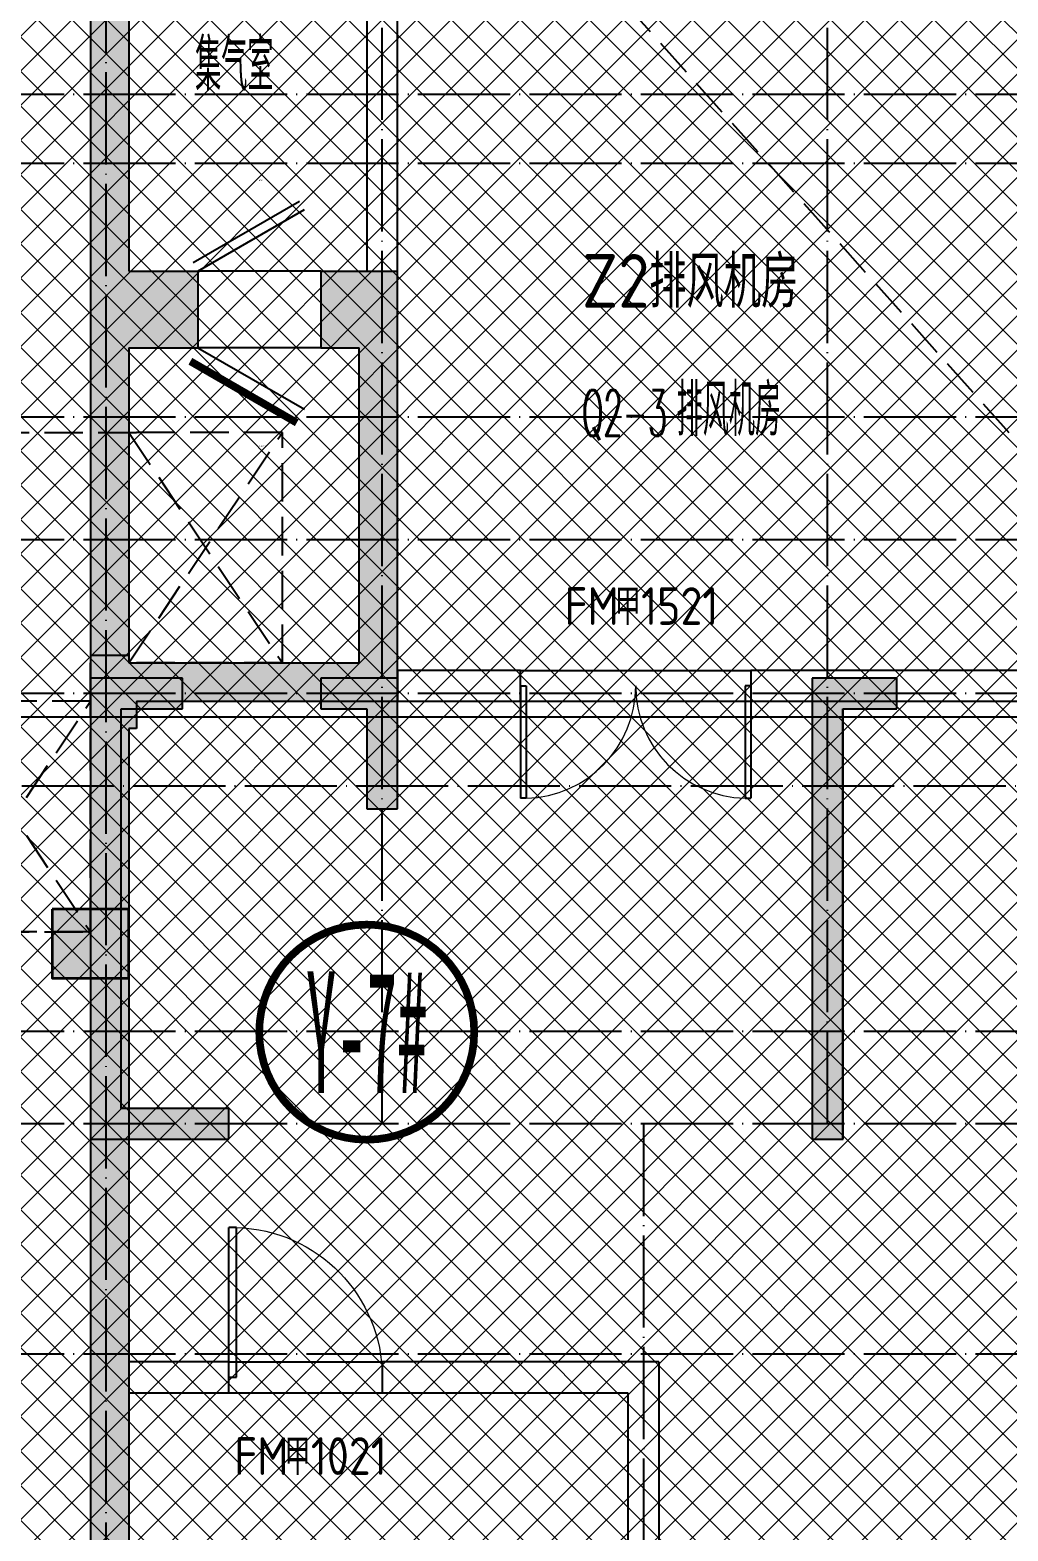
# Model space of a CAD drawing. Extents: x 27938 to 1507990, y 110129 to 923079.
# Drawn here: x 626212 to 632581, y 605583 to 615352 of the extents above; entities that cross this region are included whole.
import ezdxf
from ezdxf.enums import TextEntityAlignment as Align
from ezdxf.xclip import XClip

# ---------------------------------------------------------------- set-up
doc = ezdxf.new("R2010")
doc.units = 0
doc.header["$LTSCALE"] = 1000
doc.header["$MEASUREMENT"] = 0
doc.header["$XCLIPFRAME"] = 0
for name, pattern in [('__DASH', [0.35, 0.25, -0.1]), ('DASH', [0.35, 0.25, -0.1]), ('DOTE', [2.42, 2, -0.2, 0.02, -0.2])]:
    doc.linetypes.add(name, pattern=pattern)
for name, color, linetype in [('COLUMN', 9, 'Continuous'), ('DIM_IDEN', 67, 'Continuous'), ('DOOR_FIRE', 4, 'Continuous'), ('DOOR_FIRE_TEXT', 7, 'Continuous'), ('DOTE', 1, 'Continuous'), ('HS-A-墙-砖', 2, 'Continuous'), ('HS-A-墙-砼', 41, 'Continuous'), ('HS-A-留孔-顶板面', 3, 'DASH'), ('PUB_HATCH', 8, 'Continuous'), ('PUB_TEXT', 4, 'Continuous'), ('WINDOW', 4, 'Continuous'), ('WINDOW_TEXT', 7, 'Continuous'), ('建-文字', 7, 'Continuous')]:
    doc.layers.add(name, color=color, linetype=linetype)
doc.layers.add('填充', color=251, linetype='Continuous', lineweight=5)
doc.layers.add('砼柱', color=2, linetype='Continuous', lineweight=35)
doc.styles.add('_TCH_LABEL', font='simhei.ttf')
doc.styles.add('A-STANDARD', font='SIMPLEX.shx', dxfattribs={"width": 0.7, "height": 3, "bigfont": 'GBCBIG.shx'})
doc.styles.get("Standard").update_dxf_attribs({"font": 'gbenor.shx', "bigfont": 'gbcbig.shx'})

# ---------------------------------------------------------------- blocks, each defined once
blk = doc.blocks.new('GFDGFSDFGD')
at = {"layer": 'PUB_HATCH'}
for points in [[(421116.7, 373023.7), (420516.6, 373023.7), (420516.6, 370023.7), (421416.6, 370023.7), (421416.6, 370223.7), (420716.6, 370223.7), (420716.6, 372823.7), (421116.7, 372823.7)], [(422016.7, 373023.7), (422016.7, 372823.7), (422316.6, 372823.7), (422316.6, 372173.7), (422516.6, 372173.7), (422516.6, 373023.7)], [(425766.6, 373023.7), (425216.6, 373023.7), (425216.6, 370023.7), (425416.6, 370023.7), (425416.6, 372823.7), (425766.6, 372823.7)]]:
    blk.add_hatch(color=256, dxfattribs=at).paths.add_polyline_path(points)
at = {"layer": 'COLUMN', "color": 6}
for p, q in [((421116.7, 373023.7), (420516.6, 373023.7)), ((420516.6, 373023.7), (420516.6, 370023.7)), ((421116.7, 372823.7), (421116.7, 373023.7)), ((422016.7, 373023.7), (422016.7, 372823.7)), ((422516.6, 373023.7), (422016.7, 373023.7)), ((422516.6, 372173.7), (422516.6, 373023.7)), ((425766.6, 373023.7), (425216.6, 373023.7)), ((425216.6, 373023.7), (425216.6, 370023.7)), ((425766.6, 372823.7), (425766.6, 373023.7)), ((420716.6, 370223.7), (420716.6, 372823.7)), ((420716.6, 372823.7), (421116.7, 372823.7)), ((422016.7, 372823.7), (422316.6, 372823.7)), ((422316.6, 372823.7), (422316.6, 372173.7)), ((425416.6, 370023.7), (425416.6, 372823.7)), ((425416.6, 372823.7), (425766.6, 372823.7)), ((422316.6, 372173.7), (422516.6, 372173.7)), ((421416.6, 370223.7), (420716.6, 370223.7)), ((421416.6, 370023.7), (421416.6, 370223.7)), ((420516.6, 370023.7), (421416.6, 370023.7)), ((425216.6, 370023.7), (425416.6, 370023.7))]:
    blk.add_line(p, q, dxfattribs=at)
blk = doc.blocks.new('$DorLib2D$00000002')
for p, q in [((-0.5, 0), (-0.5, 0.4875)), ((-0.475, 0.4875), (-0.5, 0.4875)), ((-0.475, 0), (-0.475, 0.4875)), ((0.475, 0), (0.475, 0.4875)), ((0.475, 0.4875), (0.5, 0.4875)), ((0.5, 0), (0.5, 0.4875)), ((-0.5, 0), (-0.475, 0)), ((0.5, 0), (0.475, 0))]:
    blk.add_line(p, q)
at = {"lineweight": 13}
for centre, start, end in [((-0.4875, 0), 0, 88.53072), ((0.4875, 0), 91.46928, 180)]:
    blk.add_arc(centre, 0.4875, start, end, dxfattribs=at)
blk = doc.blocks.new('$DorLib2D$00000190')
at = {"color": 0}
blk.add_line((-0.5, 0.187), (0.366, 0.687), dxfattribs=at)
at = {"color": 0, "const_width": 0.0625}
blk.add_lwpolyline([(-0.562, 0.296), (0.304, 0.796)], dxfattribs=at)
blk = doc.blocks.new('$DorLib2D$00000179')
at = {"color": 0}
for p, q in [((-0.54, 0.169), (0.326, 0.669)), ((-0.5, 0.1), (0.366, 0.6))]:
    blk.add_line(p, q, dxfattribs=at)
blk = doc.blocks.new('$DorLib2D$00000001')
for p, q in [((0.45, 0.975), (0.5, 0.975)), ((0.45, 0), (0.45, 0.975)), ((0.5, 0), (0.5, 0.975)), ((0.5, 0), (0.45, 0))]:
    blk.add_line(p, q)
at = {"lineweight": 13}
blk.add_arc((0.475, 0), 0.975, 91.46928, 180, dxfattribs=at)
blk = doc.blocks.new('A$C74D73064')
at = {"layer": 'PUB_HATCH'}
for points in [[(65465.4, 67471.8), (65215.4, 67471.8), (65215.4, 64372.3), (65382.1, 64372.3), (65465.4, 64622.3)], [(65382.1, 64372.3), (65465.4, 64122.3), (65915.4, 64122.2), (65915.4, 64622.2), (65465.4, 64622.3)], [(66715.4, 64122.2), (66965.4, 64122.2), (67215.4, 64622.2), (66715.4, 64622.2)], [(66965.5, 62072.3), (67215.5, 61822.3), (67215.4, 64622.2), (66965.4, 64122.2)], [(65382.1, 64372.3), (65215.4, 64372.3), (65215.4, 61972.3), (65398.8, 61955.6), (65465.4, 62072.3), (65465.4, 64122.3)], [(65398.8, 61955.6), (65515.4, 61822.3), (67215.5, 61822.3), (66965.5, 62072.3), (65465.4, 62072.3)], [(65398.8, 61955.6), (65215.4, 61972.3), (65215.4, 61644.3), (65515.4, 61644.3), (65515.4, 61822.3)], [(65465.4, 61644.3), (65215.4, 61644.3), (65215.4, 54472.3), (65465.4, 54722.3)], [(64965.4, 60469.3), (64965.4, 60019.3), (65465.4, 60019.3), (65465.4, 60469.3)]]:
    blk.add_hatch(color=256, dxfattribs=at).paths.add_polyline_path(points)
at = {"layer": '填充'}
h = blk.add_hatch(dxfattribs=at)
h.set_pattern_fill('ANSI37', color=196, scale=100, style=0)
h.set_pattern_definition([(45, (-58932.6, 57522.26), (-112.2532, 112.2532), []), (135, (-58932.6, 57522.26), (-112.2532, -112.2532), [])])
h.paths.add_polyline_path([(80665.2, 65672.5), (80665.2, 67372.5), (76315.4, 67372.5), (76315.4, 65922.3), (73815.3, 65922.3), (73815.7, 63022.1), (71715.6, 63022.1), (71715.6, 58172.5), (76465.4, 58172.5), (76465.4, 57472.3), (81365.4, 57472.3), (81365.4, 59522.3), (81765.3, 59522.2), (81765.3, 61372.4), (79315.4, 61372.5), (79315.4, 65672.5)], flags=16)
h.paths.add_polyline_path([(104365.4, 66522.6), (104365.4, 67421.4), (100065.9, 67423.1), (100065.9, 65672.7), (101315.6, 65672.7), (101315.5, 61472.5), (96715.5, 61472.5), (96715.5, 58172.5), (101465.5, 58172.5), (101465.5, 57472.3), (104165.5, 57472.3), (104165.5, 59522.3), (107365.4, 59522.2), (107365.5, 63822.3), (106865.5, 63822.2), (106865.5, 66522.6)], flags=16)
h.paths.add_polyline_path([(63315.4, 70272.3), (117315.4, 70272.3), (117315.4, 50772.3), (63315.4, 50772.3)])
at = {"layer": 'DIM_IDEN', "const_width": 50}
blk.add_lwpolyline([(67714.2, 59668.9, 1), (66314.2, 59668.9, 1)], format="xyb", close=True, dxfattribs=at)
at = {"layer": 'DOOR_FIRE'}
for p, q in [((68015.8, 62022.3), (69515.8, 62022.3)), ((68015.8, 61822.3), (69515.8, 61822.3)), ((66115.4, 57522.3), (67115.4, 57522.3)), ((66115.4, 57322.3), (67115.4, 57322.3))]:
    blk.add_line(p, q, dxfattribs=at)
at = {"layer": 'DOTE', "color": 5}
blk.add_line((186069.2, 61719.3), (-82096.5, 61719.3), dxfattribs=at)
at = {"layer": 'HS-A-墙-砖'}
for p, q in [((67015.4, 66418.9), (67015.4, 64622.2)), ((67215.4, 64622.2), (67215.4, 66418.9)), ((67015.4, 64622.2), (67215.4, 64622.2)), ((68015.8, 62022.3), (67215.5, 62022.3)), ((67215.5, 62022.3), (67215.5, 61822.3)), ((68015.8, 61822.3), (68015.8, 62022.3)), ((71665.4, 62022.3), (69515.8, 62022.3)), ((69515.8, 62022.3), (69515.8, 61822.3)), ((67215.5, 61822.3), (68015.8, 61822.3)), ((69515.8, 61822.3), (71665.4, 61822.3)), ((66115.4, 57522.3), (65465.4, 57522.3)), ((65465.4, 57522.3), (65465.4, 57322.3)), ((66115.4, 57322.3), (66115.4, 57522.3)), ((68915.4, 57522.3), (67115.4, 57522.3)), ((67115.4, 57522.3), (67115.4, 57322.3)), ((68915.4, 57522.3), (68915.4, 56122.3)), ((65465.4, 57322.3), (66115.4, 57322.3)), ((67115.4, 57322.3), (68715.4, 57322.3)), ((68715.4, 57322.3), (68715.4, 56122.3))]:
    blk.add_line(p, q, dxfattribs=at)
at = {"layer": 'HS-A-墙-砼'}
for p, q in [((65215.4, 67471.8), (65215.4, 64372.3)), ((65465.4, 67471.8), (65465.4, 64622.3)), ((65465.4, 64622.3), (65915.4, 64622.2)), ((65915.4, 64622.2), (65915.4, 64122.2)), ((66715.4, 64622.2), (67215.4, 64622.2)), ((66715.4, 64622.2), (66715.4, 64122.2)), ((67215.5, 61822.3), (67215.4, 64622.2)), ((65215.4, 64372.3), (65215.4, 61972.3)), ((65465.4, 64122.3), (65915.4, 64122.2)), ((65465.4, 64122.3), (65465.4, 62072.3)), ((66715.4, 64122.2), (66965.4, 64122.2)), ((66965.5, 62072.3), (66965.4, 64122.2)), ((65465.4, 62072.3), (66965.5, 62072.3)), ((65215.4, 61972.3), (65215.4, 61644.3)), ((65515.4, 61822.3), (67215.5, 61822.3)), ((65515.4, 61822.3), (65515.4, 61644.3)), ((65215.4, 61644.3), (65215.4, 54472.3)), ((65515.4, 61644.3), (65465.4, 61644.3)), ((65465.4, 61644.3), (65465.4, 54722.3))]:
    blk.add_line(p, q, dxfattribs=at)
at = {"layer": 'HS-A-留孔-顶板面'}
for points in [[(64215.4, 61822.3), (64215.5, 63572.2), (65515.4, 63572.3)], [(65465.4, 63572.3), (65465.4, 62072.3), (66465.4, 62072.3), (66465.4, 63572.3), (65465.4, 63572.3), (66465.4, 62072.3), (65465.4, 62072.3), (66465.4, 63572.3)], [(65215.4, 61822.3), (65215.4, 62122.3), (65515.4, 62122.3)], [(64215.4, 61822.3), (64215.4, 60322.3), (65215.4, 60322.3), (65215.4, 61822.3), (64215.4, 61822.3), (65215.4, 60322.3), (64215.4, 60322.3), (65215.4, 61822.3)]]:
    blk.add_lwpolyline(points, dxfattribs=at)
at = {"layer": 'PUB_HATCH'}
blk.add_lwpolyline([(64965.4, 60469.3), (64965.4, 60019.3), (65465.4, 60019.3), (65465.4, 60469.3)], close=True, dxfattribs=at)
at = {"layer": 'WINDOW'}
for p, q in [((66715.4, 64622.2), (65915.4, 64622.2)), ((66715.4, 64122.3), (65915.4, 64122.3))]:
    blk.add_line(p, q, dxfattribs=at)
at = {"layer": '砼柱', "lineweight": 35}
blk.add_lwpolyline([(64965.4, 60469.3), (64965.4, 60019.3), (65465.4, 60019.3), (65465.4, 60469.3)], close=True, dxfattribs=at)
blk.add_blockref('GFDGFSDFGD', (-355301.2, -311051.5))
at = {"layer": 'DOOR_FIRE', "xscale": -1500, "yscale": -1500, "zscale": 200, "rotation": 359.9999999999928}
blk.add_blockref('$DorLib2D$00000002', (68765.8, 61922.3), dxfattribs=at)
at = {"layer": 'DOOR_FIRE', "xscale": -1000, "yscale": 1000, "zscale": 200}
blk.add_blockref('$DorLib2D$00000001', (66615.4, 57422.3), dxfattribs=at)
at = {"layer": 'WINDOW'}
ref = blk.add_blockref('$DorLib2D$00000179', (66315.4, 64542.2), dxfattribs=dict(at, xscale=800, yscale=800, zscale=800, rotation=0.0008630426958266981))
ref.add_attrib('A', 'HM0820', (66303.2, 65209.6), dxfattribs={"layer": 'WINDOW_TEXT', "ltscale": 0.5, "height": 7, "rotation": 0.00086})
ref = blk.add_blockref('$DorLib2D$00000190', (66315.4, 64272.2), dxfattribs=dict(at, xscale=800, yscale=-800, zscale=800, rotation=0.0008630426958266981))
ref.add_attrib('A', 'HFM0820(6)', (66308.7, 63478.6), dxfattribs={"layer": 'WINDOW_TEXT', "ltscale": 0.5, "height": 7, "rotation": 0.00086})
at = {"layer": 'DIM_IDEN', "color": 7, "style": '_TCH_LABEL', "width": 0.347656}
blk.add_text('Y-7#', height=791.96, dxfattribs=at).set_placement((66618.2, 59272.9), (67410.2, 59272.9), align=Align.FIT)
at = {"layer": 'DOOR_FIRE_TEXT'}
for s, height, p in [('FM', 245, (68302.1, 62319.6)), ('甲', 236.3, (68628.8, 62319.6)), ('1521', 245, (68800.8, 62319.6)), ('FM', 245, (66151.7, 56787.3)), ('甲', 236.3, (66478.4, 56787.3)), ('1021', 245, (66650.4, 56787.3))]:
    blk.add_text(s, height=height, dxfattribs=at).set_placement(p)
at = {"layer": 'PUB_TEXT'}
for s, height, p in [('Z2', 350, (68416, 64383.4)), ('排风机房', 337.59, (68853.5, 64383.4))]:
    blk.add_text(s, height=height, dxfattribs=at).set_placement(p)
at = {"layer": '建-文字', "style": 'A-STANDARD'}
for s, height, width, p in [('集气室', 337.59, 0.7, (65896.6, 65795.5)), ('排风机房', 337.59, 0.7, (69032, 63549.6)), ('Q2-3', 297.5, 0.494118, (68416, 63549.6))]:
    blk.add_text(s, height=height, dxfattribs=dict(at, width=width)).set_placement(p)
blk = doc.blocks.new('HFHFTHFD')
at = {"layer": 'DOTE', "color": 0, "linetype": 'DOTE', "ltscale": 0.3}
for p, q in [((420616.6, 612948.8), (420616.6, 593448.8)), ((422416.6, 601748.8), (422416.6, 612948.8)), ((425316.6, 601748.8), (425316.6, 612948.8)), ((472616.6, 608448.8), (418616.6, 608448.8)), ((472616.6, 607998.8), (418616.6, 607998.8)), ((472616.6, 606348.8), (418616.6, 606348.8)), ((472616.6, 605548.8), (418616.6, 605548.8)), ((472616.6, 604548.8), (418616.6, 604548.8)), ((418616.6, 603949.1), (472616.6, 603949.1)), ((472616.6, 602348.8), (418616.6, 602348.8)), ((472616.6, 601748.8), (418616.6, 601748.8)), ((424116.6, 601748.8), (424116.6, 593448.8)), ((472616.6, 600248.8), (418616.6, 600248.8))]:
    blk.add_line(p, q, dxfattribs=at)

msp = doc.modelspace()

# ---------------------------------------------------------------- linework, layer by layer
at = {"color": 8, "linetype": '__DASH'}
msp.add_line((637956.1, 606732.6), (620633.5, 626086.6), dxfattribs=at)

# ---------------------------------------------------------------- block references
at = {"color": 8}
ref = msp.add_blockref('A$C74D73064', (561390.9, 549160.3), dxfattribs=at)
XClip(ref).set_block_clipping_path([(63315.4263309771, 50772.2529092039), (117315.4131985184, 70272.2529080271)])
at = {"color": 169}
msp.add_blockref('HFHFTHFD', (206089.8, 6483.8), dxfattribs=at)
at = {"color": 8}
msp.add_blockref('GFDGFSDFGD', (206089.8, 238108.8), dxfattribs=at)

doc.saveas('drawing.dxf')
